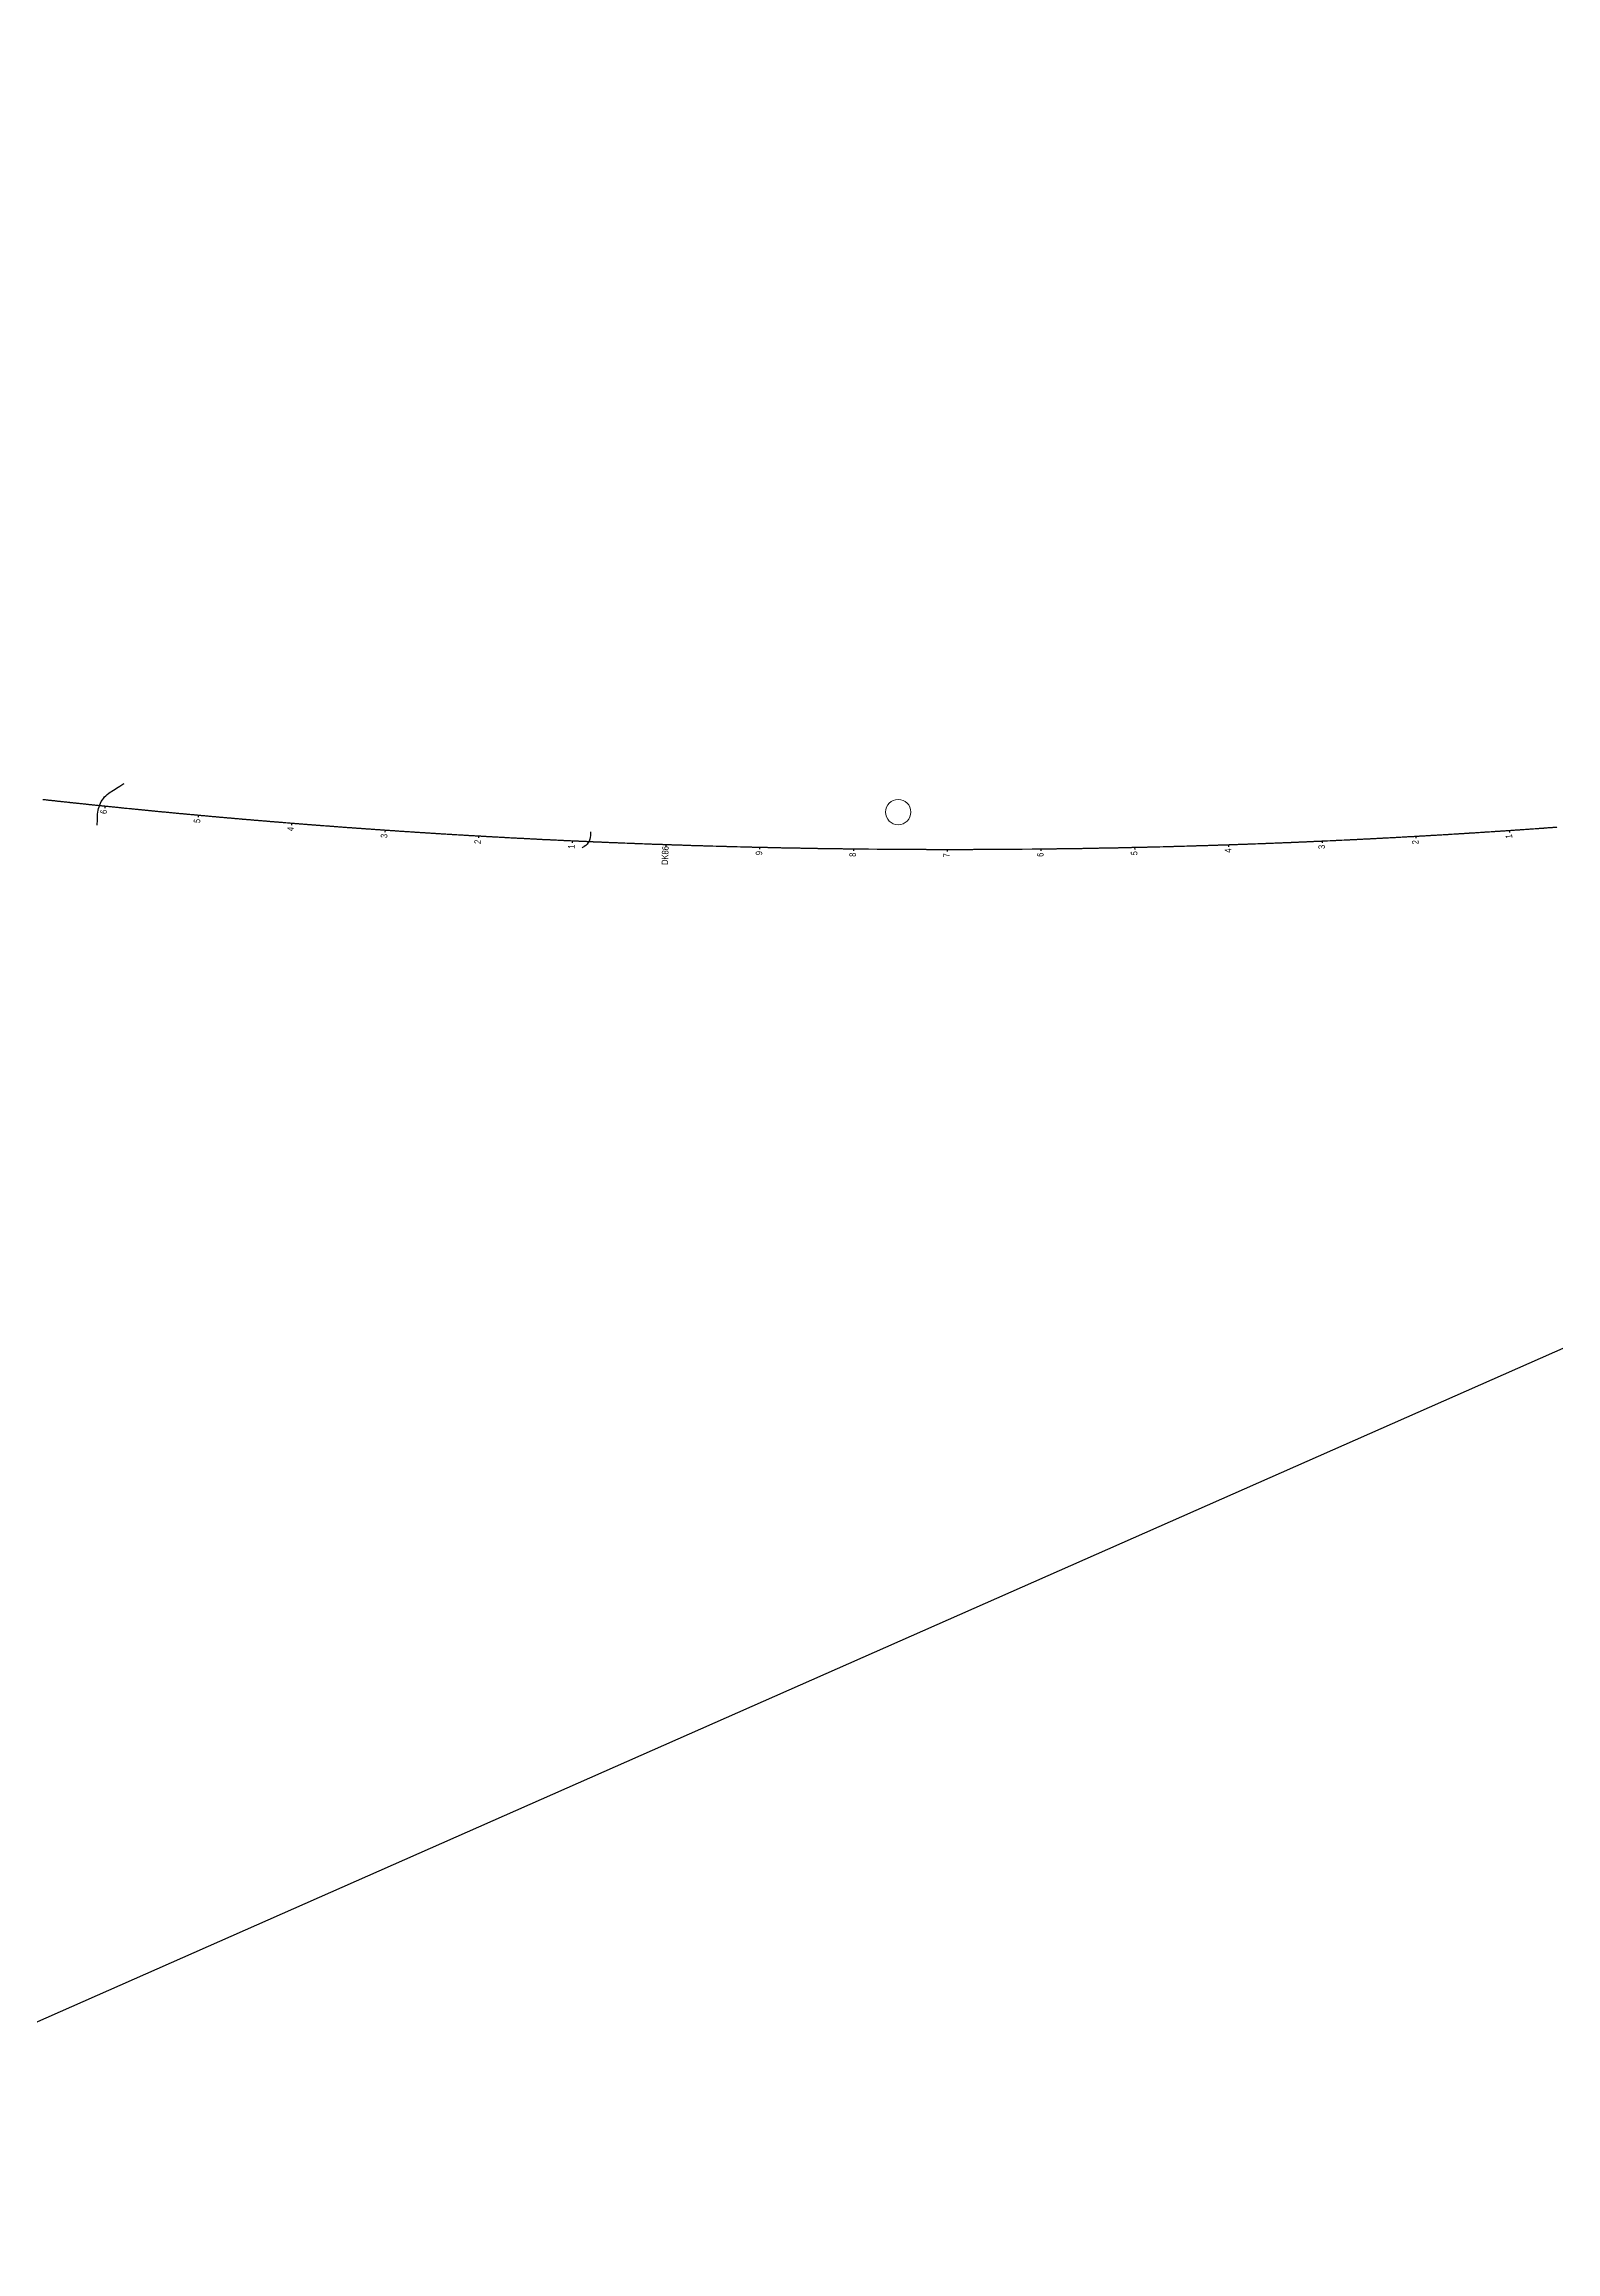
# Model space of a CAD drawing. Header units: millimetres. Extents: x 497834 to 621495, y 3353175 to 3430424.
# Drawn here: x 593929 to 595541, y 3391055 to 3393411 of the extents above; entities that cross this region are included whole.
import ezdxf

# ---------------------------------------------------------------- set-up
doc = ezdxf.new("R2010")
doc.units = ezdxf.units.MM
for name, color, linetype in [('DK改路中线', 7, 'Continuous'), ('dl2', 7, 'Continuous'), ('房屋圆', 7, 'Continuous'), ('沪乍杭打线-0.0-200.8段-施工系转设计系成果-2000坐标系-左线_中线_交点', 7, 'Continuous'), ('沪乍杭打线-0.0-200.8段-施工系转设计系成果-2000坐标系-左线_里程', 7, 'Continuous')]:
    doc.layers.add(name, color=color, linetype=linetype)
doc.styles.add('PM_LC', font='slromans.shx', dxfattribs={"width": 0.75, "bigfont": 'hztxt.shx'})

msp = doc.modelspace()

# ---------------------------------------------------------------- linework, layer by layer
at = {"layer": 'DK改路中线', "color": 3, "linetype": 'Continuous', "ltscale": 2, "flags": 128}
for points in [[(593985.6, 3392577.1), (593985.7, 3392579.1), (593985.8, 3392581.1), (593985.9, 3392583.1), (593985.9, 3392585.1), (593986, 3392587.1), (593986.1, 3392588.5, -0.248852), (593986.1, 3392589.1), (593986.3, 3392591.1), (593986.6, 3392593.1), (593987, 3392595), (593987.6, 3392596.9), (593988.3, 3392598.8), (593989.1, 3392600.6), (593990, 3392602.4), (593991.1, 3392604.1), (593992.3, 3392605.7), (593993.5, 3392607.3), (593994.9, 3392608.7), (593996.4, 3392610.1), (593997.9, 3392611.3), (593999.6, 3392612.5), (594000.1, 3392612.8), (594001.3, 3392613.6), (594002.9, 3392614.6), (594008, 3392617.8), (594009.7, 3392618.9), (594013.1, 3392621), (594014.3, 3392621.7)], [(594511.7, 3392570), (594511.9, 3392568.3, -0.283957), (594511.9, 3392568.1), (594511.9, 3392566.1), (594511.6, 3392564.1), (594511.1, 3392562.1), (594510.4, 3392560.3), (594509.3, 3392558.6), (594508.1, 3392557), (594506.7, 3392555.6), (594505.1, 3392554.4), (594504.8, 3392554.2), (594503.4, 3392553.4), (594502.9, 3392553.1)]]:
    msp.add_lwpolyline(points, format="xyb", dxfattribs=at)
at = {"layer": 'dl2', "color": 3, "linetype": 'Continuous', "ltscale": 2, "const_width": 1.4, "flags": 128}
msp.add_lwpolyline([(595542.9, 3392575.1), (595541.9, 3392575), (595540.9, 3392574.9), (595539.9, 3392574.9), (595538.9, 3392574.8), (595538.7, 3392574.8), (595537.9, 3392574.7), (595536.9, 3392574.6), (595535.9, 3392574.6), (595534.9, 3392574.5), (595533.9, 3392574.4), (595533.7, 3392574.4), (595532.9, 3392574.4), (595532, 3392574.3), (595531, 3392574.2), (595530, 3392574.1), (595529, 3392574.1), (595528.7, 3392574), (595528, 3392574), (595527, 3392573.9), (595526, 3392573.8), (595525, 3392573.8), (595524, 3392573.7), (595523.7, 3392573.7), (595523, 3392573.6), (595522, 3392573.6), (595521, 3392573.5), (595520, 3392573.4), (595519, 3392573.3), (595518.7, 3392573.3), (595518, 3392573.3), (595517, 3392573.2), (595516, 3392573.1), (595515, 3392573.1), (595514, 3392573), (595513.8, 3392573), (595513, 3392572.9), (595512, 3392572.9), (595511, 3392572.8), (595510, 3392572.7), (595509, 3392572.6), (595508.8, 3392572.6), (595508, 3392572.6), (595507, 3392572.5), (595506, 3392572.4), (595505, 3392572.4), (595504, 3392572.3), (595503.8, 3392572.3), (595503, 3392572.2), (595502, 3392572.2), (595501, 3392572.1), (595500, 3392572), (595499, 3392572), (595498.8, 3392571.9), (595498, 3392571.9), (595497, 3392571.8), (595496, 3392571.7), (595495, 3392571.7), (595494, 3392571.6), (595493.8, 3392571.6), (595493, 3392571.5), (595492, 3392571.5), (595491.1, 3392571.4), (595490.1, 3392571.3), (595489.1, 3392571.3), (595488.8, 3392571.3), (595488.1, 3392571.2), (595487.1, 3392571.1), (595486.1, 3392571.1), (595485.1, 3392571), (595484.1, 3392570.9), (595483.8, 3392570.9), (595483.1, 3392570.9), (595482.1, 3392570.8), (595481.1, 3392570.7), (595480.1, 3392570.7), (595479.1, 3392570.6), (595478.8, 3392570.6), (595478.1, 3392570.5), (595477.1, 3392570.5), (595476.1, 3392570.4), (595475.1, 3392570.3), (595474.1, 3392570.3), (595473.8, 3392570.3), (595473.1, 3392570.2), (595472.1, 3392570.1), (595471.1, 3392570.1), (595470.1, 3392570), (595469.1, 3392569.9), (595468.9, 3392569.9), (595468.1, 3392569.9), (595467.1, 3392569.8), (595466.1, 3392569.8), (595465.1, 3392569.7), (595464.1, 3392569.6), (595463.9, 3392569.6), (595463.1, 3392569.6), (595462.1, 3392569.5), (595461.1, 3392569.4), (595460.1, 3392569.4), (595459.1, 3392569.3), (595458.9, 3392569.3), (595458.1, 3392569.2), (595457.1, 3392569.2), (595456.1, 3392569.1), (595455.1, 3392569), (595454.1, 3392569), (595453.9, 3392569), (595453.1, 3392568.9), (595452.1, 3392568.9), (595451.1, 3392568.8), (595450.1, 3392568.7), (595449.1, 3392568.7), (595448.9, 3392568.6), (595448.1, 3392568.6), (595447.1, 3392568.5), (595446.1, 3392568.5), (595445.1, 3392568.4), (595444.2, 3392568.4), (595443.9, 3392568.3), (595443.2, 3392568.3), (595442.2, 3392568.2), (595441.2, 3392568.2), (595440.2, 3392568.1), (595439.2, 3392568), (595438.9, 3392568), (595438.2, 3392568), (595437.2, 3392567.9), (595436.2, 3392567.9), (595435.2, 3392567.8), (595434.2, 3392567.7), (595433.9, 3392567.7), (595433.2, 3392567.7), (595432.2, 3392567.6), (595431.2, 3392567.6), (595430.2, 3392567.5), (595429.2, 3392567.4), (595428.9, 3392567.4), (595428.2, 3392567.4), (595427.2, 3392567.3), (595426.2, 3392567.2), (595425.2, 3392567.2), (595424.2, 3392567.1), (595423.9, 3392567.1), (595423.2, 3392567.1), (595422.2, 3392567), (595421.2, 3392566.9), (595420.2, 3392566.9), (595419.2, 3392566.8), (595419, 3392566.8), (595418.2, 3392566.8), (595417.2, 3392566.7), (595416.2, 3392566.6), (595415.2, 3392566.6), (595414.2, 3392566.5), (595414, 3392566.5), (595413.2, 3392566.5), (595412.2, 3392566.4), (595411.2, 3392566.4), (595410.2, 3392566.3), (595409.2, 3392566.2), (595409, 3392566.2), (595408.2, 3392566.2), (595407.2, 3392566.1), (595406.2, 3392566.1), (595405.2, 3392566), (595404.2, 3392565.9), (595404, 3392565.9), (595403.2, 3392565.9), (595402.2, 3392565.8), (595401.2, 3392565.8), (595400.2, 3392565.7), (595399.2, 3392565.7), (595399, 3392565.6), (595398.2, 3392565.6), (595397.2, 3392565.5), (595396.2, 3392565.5), (595395.2, 3392565.4), (595394.2, 3392565.4), (595394, 3392565.4), (595393.2, 3392565.3), (595392.2, 3392565.3), (595391.2, 3392565.2), (595390.2, 3392565.1), (595389.2, 3392565.1), (595389, 3392565.1), (595388.2, 3392565), (595387.3, 3392565), (595386.3, 3392564.9), (595385.3, 3392564.9), (595384.3, 3392564.8), (595384, 3392564.8), (595383.3, 3392564.8), (595382.3, 3392564.7), (595381.3, 3392564.6), (595380.3, 3392564.6), (595379.3, 3392564.5), (595379, 3392564.5), (595378.3, 3392564.5), (595377.3, 3392564.4), (595376.3, 3392564.4), (595375.3, 3392564.3), (595374.3, 3392564.3), (595374, 3392564.2), (595373.3, 3392564.2), (595372.3, 3392564.2), (595371.3, 3392564.1), (595370.3, 3392564), (595369.3, 3392564), (595369, 3392564), (595368.3, 3392563.9), (595367.3, 3392563.9), (595366.3, 3392563.8), (595365.3, 3392563.8), (595364.3, 3392563.7), (595364, 3392563.7), (595363.3, 3392563.7), (595362.3, 3392563.6), (595361.3, 3392563.6), (595360.3, 3392563.5), (595359.3, 3392563.5), (595359, 3392563.4), (595358.3, 3392563.4), (595357.3, 3392563.4), (595356.3, 3392563.3), (595355.3, 3392563.2), (595354.3, 3392563.2), (595354.1, 3392563.2), (595353.3, 3392563.1), (595352.3, 3392563.1), (595351.3, 3392563), (595350.3, 3392563), (595349.3, 3392562.9), (595349.1, 3392562.9), (595348.3, 3392562.9), (595347.3, 3392562.8), (595346.3, 3392562.8), (595345.3, 3392562.7), (595344.3, 3392562.7), (595344.1, 3392562.7), (595343.3, 3392562.6), (595342.3, 3392562.6), (595341.3, 3392562.5), (595340.3, 3392562.5), (595339.3, 3392562.4), (595339.1, 3392562.4), (595338.3, 3392562.4), (595337.3, 3392562.3), (595336.3, 3392562.3), (595335.3, 3392562.2), (595334.3, 3392562.2), (595334.1, 3392562.2), (595333.3, 3392562.1), (595332.3, 3392562.1), (595331.3, 3392562), (595330.3, 3392562), (595329.3, 3392561.9), (595329.1, 3392561.9), (595328.3, 3392561.9), (595327.3, 3392561.8), (595326.3, 3392561.8), (595325.3, 3392561.7), (595324.3, 3392561.7), (595324.1, 3392561.7), (595323.3, 3392561.6), (595322.3, 3392561.6), (595321.3, 3392561.5), (595320.3, 3392561.5), (595319.3, 3392561.4), (595319.1, 3392561.4), (595318.3, 3392561.4), (595317.3, 3392561.3), (595316.3, 3392561.3), (595315.3, 3392561.2), (595314.3, 3392561.2), (595314.1, 3392561.2), (595313.4, 3392561.2), (595312.4, 3392561.1), (595311.4, 3392561.1), (595310.4, 3392561), (595309.4, 3392561), (595309.1, 3392561), (595308.4, 3392560.9), (595307.4, 3392560.9), (595306.4, 3392560.8), (595305.4, 3392560.8), (595304.4, 3392560.7), (595304.1, 3392560.7), (595303.4, 3392560.7), (595302.4, 3392560.6), (595301.4, 3392560.6), (595300.4, 3392560.5), (595299.4, 3392560.5), (595299.1, 3392560.5), (595298.4, 3392560.5), (595297.4, 3392560.4), (595296.4, 3392560.4), (595295.4, 3392560.3), (595294.4, 3392560.3), (595294.1, 3392560.3), (595293.4, 3392560.2), (595292.4, 3392560.2), (595291.4, 3392560.1), (595290.4, 3392560.1), (595289.4, 3392560), (595289.1, 3392560), (595288.4, 3392560), (595287.4, 3392560), (595286.4, 3392559.9), (595285.4, 3392559.9), (595284.4, 3392559.8), (595284.1, 3392559.8), (595283.4, 3392559.8), (595282.4, 3392559.7), (595281.4, 3392559.7), (595280.4, 3392559.6), (595279.4, 3392559.6), (595279.1, 3392559.6), (595278.4, 3392559.6), (595277.4, 3392559.5), (595276.4, 3392559.5), (595275.4, 3392559.4), (595274.4, 3392559.4), (595274.1, 3392559.4), (595273.4, 3392559.3), (595272.4, 3392559.3), (595271.4, 3392559.3), (595270.4, 3392559.2), (595269.4, 3392559.2), (595269.2, 3392559.2), (595268.4, 3392559.1), (595267.4, 3392559.1), (595266.4, 3392559), (595265.4, 3392559), (595264.4, 3392559), (595264.2, 3392559), (595263.4, 3392558.9), (595262.4, 3392558.9), (595261.4, 3392558.8), (595260.4, 3392558.8), (595259.4, 3392558.8), (595259.2, 3392558.7), (595258.4, 3392558.7), (595257.4, 3392558.7), (595256.4, 3392558.6), (595255.4, 3392558.6), (595254.4, 3392558.5), (595254.2, 3392558.5), (595253.4, 3392558.5), (595252.4, 3392558.5), (595251.4, 3392558.4), (595250.4, 3392558.4), (595249.4, 3392558.3), (595249.2, 3392558.3), (595248.4, 3392558.3), (595247.4, 3392558.3), (595246.4, 3392558.2), (595245.4, 3392558.2), (595244.4, 3392558.1), (595244.2, 3392558.1), (595243.4, 3392558.1), (595242.4, 3392558.1), (595241.4, 3392558), (595240.4, 3392558), (595239.4, 3392557.9), (595239.2, 3392557.9), (595238.4, 3392557.9), (595237.4, 3392557.9), (595236.4, 3392557.8), (595235.4, 3392557.8), (595234.4, 3392557.8), (595234.2, 3392557.7), (595233.4, 3392557.7), (595232.4, 3392557.7), (595231.4, 3392557.6), (595230.4, 3392557.6), (595229.4, 3392557.6), (595229.2, 3392557.6), (595228.4, 3392557.5), (595227.4, 3392557.5), (595226.4, 3392557.4), (595225.4, 3392557.4), (595224.4, 3392557.4), (595224.2, 3392557.4), (595223.4, 3392557.3), (595222.4, 3392557.3), (595221.4, 3392557.3), (595220.4, 3392557.2), (595219.4, 3392557.2), (595219.2, 3392557.2), (595218.4, 3392557.2), (595217.4, 3392557.1), (595216.4, 3392557.1), (595215.4, 3392557), (595214.4, 3392557), (595214.2, 3392557), (595213.4, 3392557), (595212.4, 3392556.9), (595211.4, 3392556.9), (595210.4, 3392556.9), (595209.4, 3392556.8), (595209.2, 3392556.8), (595208.4, 3392556.8), (595207.4, 3392556.8), (595206.4, 3392556.7), (595205.4, 3392556.7), (595204.4, 3392556.6), (595204.2, 3392556.6), (595203.4, 3392556.6), (595202.4, 3392556.6), (595201.4, 3392556.5), (595200.4, 3392556.5), (595199.4, 3392556.5), (595199.2, 3392556.5), (595198.4, 3392556.4), (595197.4, 3392556.4), (595196.4, 3392556.4), (595195.4, 3392556.3), (595194.5, 3392556.3), (595194.2, 3392556.3), (595193.5, 3392556.3), (595192.5, 3392556.2), (595191.5, 3392556.2), (595190.5, 3392556.2), (595189.5, 3392556.1), (595189.2, 3392556.1), (595188.5, 3392556.1), (595187.5, 3392556.1), (595186.5, 3392556), (595185.5, 3392556), (595184.5, 3392556), (595184.2, 3392556), (595183.5, 3392555.9), (595182.5, 3392555.9), (595181.5, 3392555.9), (595180.5, 3392555.8), (595179.5, 3392555.8), (595179.2, 3392555.8), (595178.5, 3392555.8), (595177.5, 3392555.7), (595176.5, 3392555.7), (595175.5, 3392555.7), (595174.5, 3392555.6), (595174.2, 3392555.6), (595173.5, 3392555.6), (595172.5, 3392555.6), (595171.5, 3392555.6), (595170.5, 3392555.5), (595169.5, 3392555.5), (595169.2, 3392555.5), (595168.5, 3392555.5), (595167.5, 3392555.4), (595166.5, 3392555.4), (595165.5, 3392555.4), (595164.5, 3392555.3), (595164.2, 3392555.3), (595163.5, 3392555.3), (595162.5, 3392555.3), (595161.5, 3392555.2), (595160.5, 3392555.2), (595159.5, 3392555.2), (595159.2, 3392555.2), (595158.5, 3392555.2), (595157.5, 3392555.1), (595156.5, 3392555.1), (595155.5, 3392555.1), (595154.5, 3392555), (595154.2, 3392555), (595153.5, 3392555), (595152.5, 3392555), (595151.5, 3392554.9), (595150.5, 3392554.9), (595149.5, 3392554.9), (595149.2, 3392554.9), (595148.5, 3392554.9), (595147.5, 3392554.8), (595146.5, 3392554.8), (595145.5, 3392554.8), (595144.5, 3392554.7), (595144.2, 3392554.7), (595143.5, 3392554.7), (595142.5, 3392554.7), (595141.5, 3392554.7), (595140.5, 3392554.6), (595139.5, 3392554.6), (595139.2, 3392554.6), (595138.5, 3392554.6), (595137.5, 3392554.5), (595136.5, 3392554.5), (595135.5, 3392554.5), (595134.5, 3392554.5), (595134.2, 3392554.5), (595133.5, 3392554.4), (595132.5, 3392554.4), (595131.5, 3392554.4), (595130.5, 3392554.4), (595129.5, 3392554.3), (595129.2, 3392554.3), (595128.5, 3392554.3), (595127.5, 3392554.3), (595126.5, 3392554.3), (595125.5, 3392554.2), (595124.5, 3392554.2), (595124.2, 3392554.2), (595123.5, 3392554.2), (595122.5, 3392554.1), (595121.5, 3392554.1), (595120.5, 3392554.1), (595119.5, 3392554.1), (595119.2, 3392554.1), (595118.5, 3392554), (595117.5, 3392554), (595116.5, 3392554), (595115.5, 3392554), (595114.5, 3392553.9), (595114.2, 3392553.9), (595113.5, 3392553.9), (595112.5, 3392553.9), (595111.5, 3392553.9), (595110.5, 3392553.8), (595109.5, 3392553.8), (595109.2, 3392553.8), (595108.5, 3392553.8), (595107.5, 3392553.8), (595106.5, 3392553.8), (595105.5, 3392553.7), (595104.5, 3392553.7), (595104.2, 3392553.7), (595103.5, 3392553.7), (595102.5, 3392553.7), (595101.5, 3392553.6), (595100.5, 3392553.6), (595099.5, 3392553.6), (595099.2, 3392553.6), (595098.5, 3392553.6), (595097.5, 3392553.5), (595096.5, 3392553.5), (595095.5, 3392553.5), (595094.5, 3392553.5), (595094.2, 3392553.5), (595093.5, 3392553.4), (595092.5, 3392553.4), (595091.5, 3392553.4), (595090.5, 3392553.4), (595089.5, 3392553.4), (595089.2, 3392553.4), (595088.5, 3392553.3), (595087.5, 3392553.3), (595086.5, 3392553.3), (595085.5, 3392553.3), (595084.5, 3392553.2), (595084.2, 3392553.2), (595083.5, 3392553.2), (595082.5, 3392553.2), (595081.5, 3392553.2), (595080.5, 3392553.2), (595079.5, 3392553.1), (595079.3, 3392553.1), (595078.5, 3392553.1), (595077.5, 3392553.1), (595076.5, 3392553.1), (595075.5, 3392553.1), (595074.5, 3392553), (595074.3, 3392553), (595073.5, 3392553), (595072.5, 3392553), (595071.5, 3392553), (595070.5, 3392553), (595069.5, 3392552.9), (595069.3, 3392552.9), (595068.5, 3392552.9), (595067.5, 3392552.9), (595066.5, 3392552.9), (595065.5, 3392552.9), (595064.5, 3392552.8), (595064.3, 3392552.8), (595063.5, 3392552.8), (595062.5, 3392552.8), (595061.5, 3392552.8), (595060.5, 3392552.8), (595059.5, 3392552.7), (595059.3, 3392552.7), (595058.5, 3392552.7), (595057.5, 3392552.7), (595056.5, 3392552.7), (595055.5, 3392552.7), (595054.5, 3392552.7), (595054.3, 3392552.7), (595053.5, 3392552.6), (595052.5, 3392552.6), (595051.5, 3392552.6), (595050.5, 3392552.6), (595049.5, 3392552.6), (595049.3, 3392552.6), (595048.5, 3392552.5), (595047.5, 3392552.5), (595046.5, 3392552.5), (595045.5, 3392552.5), (595044.5, 3392552.5), (595044.3, 3392552.5), (595043.5, 3392552.5), (595042.5, 3392552.4), (595041.5, 3392552.4), (595040.5, 3392552.4), (595039.5, 3392552.4), (595039.3, 3392552.4), (595038.5, 3392552.4), (595037.5, 3392552.4), (595036.5, 3392552.3), (595035.5, 3392552.3), (595034.5, 3392552.3), (595034.3, 3392552.3), (595033.5, 3392552.3), (595032.5, 3392552.3), (595031.5, 3392552.3), (595030.5, 3392552.3), (595029.5, 3392552.2), (595029.3, 3392552.2), (595028.5, 3392552.2), (595027.5, 3392552.2), (595026.5, 3392552.2), (595025.5, 3392552.2), (595024.5, 3392552.2), (595024.3, 3392552.2), (595023.5, 3392552.1), (595022.5, 3392552.1), (595021.5, 3392552.1), (595020.5, 3392552.1), (595019.5, 3392552.1), (595019.3, 3392552.1), (595018.5, 3392552.1), (595017.5, 3392552.1), (595016.5, 3392552.1), (595015.5, 3392552), (595014.5, 3392552), (595014.3, 3392552), (595013.5, 3392552), (595012.5, 3392552), (595011.5, 3392552), (595010.5, 3392552), (595009.5, 3392552), (595009.3, 3392552), (595008.5, 3392551.9), (595007.5, 3392551.9), (595006.5, 3392551.9), (595005.5, 3392551.9), (595004.5, 3392551.9), (595004.3, 3392551.9), (595003.5, 3392551.9), (595002.5, 3392551.9), (595001.5, 3392551.9), (595000.5, 3392551.8), (594999.5, 3392551.8), (594999.3, 3392551.8), (594998.5, 3392551.8), (594997.5, 3392551.8), (594996.5, 3392551.8), (594995.5, 3392551.8), (594994.5, 3392551.8), (594994.3, 3392551.8), (594993.5, 3392551.8), (594992.5, 3392551.8), (594991.5, 3392551.7), (594990.5, 3392551.7), (594989.5, 3392551.7), (594989.3, 3392551.7), (594988.5, 3392551.7), (594987.5, 3392551.7), (594986.5, 3392551.7), (594985.5, 3392551.7), (594984.5, 3392551.7), (594984.3, 3392551.7), (594983.5, 3392551.7), (594982.5, 3392551.6), (594981.5, 3392551.6), (594980.5, 3392551.6), (594979.5, 3392551.6), (594979.3, 3392551.6), (594978.5, 3392551.6), (594977.5, 3392551.6), (594976.5, 3392551.6), (594975.5, 3392551.6), (594974.5, 3392551.6), (594974.3, 3392551.6), (594973.5, 3392551.6), (594972.5, 3392551.6), (594971.5, 3392551.5), (594970.5, 3392551.5), (594969.5, 3392551.5), (594969.3, 3392551.5), (594968.5, 3392551.5), (594967.5, 3392551.5), (594966.5, 3392551.5), (594965.5, 3392551.5), (594964.5, 3392551.5), (594964.3, 3392551.5), (594963.5, 3392551.5), (594962.5, 3392551.5), (594961.5, 3392551.5), (594960.5, 3392551.5), (594959.5, 3392551.4), (594959.3, 3392551.4), (594958.5, 3392551.4), (594957.5, 3392551.4), (594956.5, 3392551.4), (594955.5, 3392551.4), (594954.5, 3392551.4), (594954.3, 3392551.4), (594953.5, 3392551.4), (594952.5, 3392551.4), (594951.5, 3392551.4), (594950.5, 3392551.4), (594949.5, 3392551.4), (594949.3, 3392551.4), (594948.5, 3392551.4), (594947.5, 3392551.4), (594946.5, 3392551.4), (594945.5, 3392551.4), (594944.5, 3392551.4), (594944.3, 3392551.4), (594943.5, 3392551.3), (594942.5, 3392551.3), (594941.5, 3392551.3), (594940.5, 3392551.3), (594939.5, 3392551.3), (594939.3, 3392551.3), (594938.5, 3392551.3), (594937.5, 3392551.3), (594936.5, 3392551.3), (594935.5, 3392551.3), (594934.5, 3392551.3), (594934.3, 3392551.3), (594933.5, 3392551.3), (594932.5, 3392551.3), (594931.5, 3392551.3), (594930.5, 3392551.3), (594929.5, 3392551.3), (594929.3, 3392551.3), (594928.5, 3392551.3), (594927.5, 3392551.3), (594926.5, 3392551.3), (594925.5, 3392551.3), (594924.5, 3392551.3), (594924.3, 3392551.3), (594923.5, 3392551.3), (594922.5, 3392551.3), (594921.5, 3392551.3), (594920.5, 3392551.3), (594919.5, 3392551.2), (594919.3, 3392551.2), (594918.5, 3392551.2), (594917.5, 3392551.2), (594916.5, 3392551.2), (594915.5, 3392551.2), (594914.5, 3392551.2), (594914.3, 3392551.2), (594913.5, 3392551.2), (594912.5, 3392551.2), (594911.5, 3392551.2), (594910.5, 3392551.2), (594909.5, 3392551.2), (594909.3, 3392551.2), (594908.5, 3392551.2), (594907.5, 3392551.2), (594906.5, 3392551.2), (594905.5, 3392551.2), (594904.5, 3392551.2), (594904.3, 3392551.2), (594903.5, 3392551.2), (594902.5, 3392551.2), (594901.5, 3392551.2), (594900.5, 3392551.2), (594899.5, 3392551.2), (594899.3, 3392551.2), (594898.5, 3392551.2), (594897.5, 3392551.2), (594896.5, 3392551.2), (594895.5, 3392551.2), (594894.5, 3392551.2), (594894.3, 3392551.2), (594893.5, 3392551.2), (594892.5, 3392551.2), (594891.5, 3392551.2), (594890.5, 3392551.2), (594889.5, 3392551.2), (594889.3, 3392551.2), (594888.5, 3392551.2), (594887.5, 3392551.2), (594886.5, 3392551.2), (594885.5, 3392551.2), (594884.5, 3392551.2), (594884.3, 3392551.2), (594883.5, 3392551.2), (594882.5, 3392551.2), (594881.5, 3392551.2), (594880.5, 3392551.2), (594879.5, 3392551.2), (594879.3, 3392551.2), (594878.5, 3392551.2), (594877.5, 3392551.2), (594876.5, 3392551.2), (594875.5, 3392551.2), (594874.5, 3392551.2), (594874.3, 3392551.2), (594873.5, 3392551.2), (594872.5, 3392551.2), (594871.5, 3392551.2), (594870.5, 3392551.2), (594869.5, 3392551.3), (594869.3, 3392551.3), (594868.5, 3392551.3), (594867.5, 3392551.3), (594866.5, 3392551.3), (594865.5, 3392551.3), (594864.5, 3392551.3), (594864.3, 3392551.3), (594863.5, 3392551.3), (594862.5, 3392551.3), (594861.5, 3392551.3), (594860.5, 3392551.3), (594859.5, 3392551.3), (594859.3, 3392551.3), (594858.5, 3392551.3), (594857.5, 3392551.3), (594856.5, 3392551.3), (594855.5, 3392551.3), (594854.5, 3392551.3), (594854.3, 3392551.3), (594853.5, 3392551.3), (594852.5, 3392551.3), (594851.5, 3392551.3), (594850.5, 3392551.3), (594849.5, 3392551.3), (594849.3, 3392551.3), (594848.5, 3392551.3), (594847.5, 3392551.3), (594846.5, 3392551.3), (594845.5, 3392551.4), (594844.5, 3392551.4), (594844.3, 3392551.4), (594843.5, 3392551.4), (594842.5, 3392551.4), (594841.5, 3392551.4), (594840.5, 3392551.4), (594839.5, 3392551.4), (594839.3, 3392551.4), (594838.5, 3392551.4), (594837.5, 3392551.4), (594836.5, 3392551.4), (594835.5, 3392551.4), (594834.5, 3392551.4), (594834.3, 3392551.4), (594833.5, 3392551.4), (594832.5, 3392551.4), (594831.5, 3392551.4), (594830.5, 3392551.5), (594829.5, 3392551.5), (594829.3, 3392551.5), (594828.5, 3392551.5), (594827.5, 3392551.5), (594826.5, 3392551.5), (594825.5, 3392551.5), (594824.5, 3392551.5), (594824.3, 3392551.5), (594823.5, 3392551.5), (594822.5, 3392551.5), (594821.5, 3392551.5), (594820.5, 3392551.5), (594819.5, 3392551.5), (594819.3, 3392551.5), (594818.5, 3392551.5), (594817.5, 3392551.6), (594816.5, 3392551.6), (594815.5, 3392551.6), (594814.5, 3392551.6), (594814.3, 3392551.6), (594813.5, 3392551.6), (594812.5, 3392551.6), (594811.5, 3392551.6), (594810.5, 3392551.6), (594809.5, 3392551.6), (594809.3, 3392551.6), (594808.5, 3392551.6), (594807.5, 3392551.7), (594806.5, 3392551.7), (594805.5, 3392551.7), (594804.5, 3392551.7), (594804.3, 3392551.7), (594803.5, 3392551.7), (594802.5, 3392551.7), (594801.5, 3392551.7), (594800.5, 3392551.7), (594799.5, 3392551.7), (594799.3, 3392551.7), (594798.5, 3392551.7), (594797.5, 3392551.8), (594796.5, 3392551.8), (594795.5, 3392551.8), (594794.5, 3392551.8), (594794.3, 3392551.8), (594793.5, 3392551.8), (594792.5, 3392551.8), (594791.5, 3392551.8), (594790.5, 3392551.8), (594789.5, 3392551.8), (594789.3, 3392551.9), (594788.5, 3392551.9), (594787.5, 3392551.9), (594786.5, 3392551.9), (594785.5, 3392551.9), (594784.5, 3392551.9), (594784.3, 3392551.9), (594783.5, 3392551.9), (594782.5, 3392551.9), (594781.5, 3392551.9), (594780.5, 3392552), (594779.5, 3392552), (594779.3, 3392552), (594778.5, 3392552), (594777.5, 3392552), (594776.5, 3392552), (594775.5, 3392552), (594774.5, 3392552), (594774.3, 3392552), (594773.5, 3392552.1), (594772.5, 3392552.1), (594771.5, 3392552.1), (594770.5, 3392552.1), (594769.5, 3392552.1), (594769.3, 3392552.1), (594768.5, 3392552.1), (594767.5, 3392552.1), (594766.5, 3392552.2), (594765.5, 3392552.2), (594764.5, 3392552.2), (594764.3, 3392552.2), (594763.5, 3392552.2), (594762.5, 3392552.2), (594761.5, 3392552.2), (594760.5, 3392552.2), (594759.5, 3392552.3), (594759.3, 3392552.3), (594758.5, 3392552.3), (594757.5, 3392552.3), (594756.5, 3392552.3), (594755.5, 3392552.3), (594754.5, 3392552.3), (594754.3, 3392552.3), (594753.5, 3392552.4), (594752.5, 3392552.4), (594751.5, 3392552.4), (594750.5, 3392552.4), (594749.5, 3392552.4), (594749.3, 3392552.4), (594748.5, 3392552.4), (594747.5, 3392552.5), (594746.5, 3392552.5), (594745.5, 3392552.5), (594744.5, 3392552.5), (594744.3, 3392552.5), (594743.5, 3392552.5), (594742.5, 3392552.5), (594741.5, 3392552.6), (594740.5, 3392552.6), (594739.5, 3392552.6), (594739.3, 3392552.6), (594738.5, 3392552.6), (594737.5, 3392552.6), (594736.5, 3392552.6), (594735.5, 3392552.7), (594734.5, 3392552.7), (594734.3, 3392552.7), (594733.5, 3392552.7), (594732.5, 3392552.7), (594731.5, 3392552.7), (594730.5, 3392552.8), (594729.5, 3392552.8), (594729.3, 3392552.8), (594728.5, 3392552.8), (594727.5, 3392552.8), (594726.5, 3392552.8), (594725.5, 3392552.9), (594724.5, 3392552.9), (594724.3, 3392552.9), (594723.5, 3392552.9), (594722.5, 3392552.9), (594721.5, 3392552.9), (594720.5, 3392552.9), (594719.5, 3392553), (594719.3, 3392553), (594718.5, 3392553), (594717.5, 3392553), (594716.5, 3392553), (594715.5, 3392553), (594714.5, 3392553.1), (594714.3, 3392553.1), (594713.5, 3392553.1), (594712.5, 3392553.1), (594711.5, 3392553.1), (594710.5, 3392553.2), (594709.5, 3392553.2), (594709.3, 3392553.2), (594708.5, 3392553.2), (594707.5, 3392553.2), (594706.5, 3392553.2), (594705.5, 3392553.3), (594704.5, 3392553.3), (594704.3, 3392553.3), (594703.5, 3392553.3), (594702.5, 3392553.3), (594701.5, 3392553.3), (594700.5, 3392553.4), (594699.5, 3392553.4), (594699.3, 3392553.4), (594698.5, 3392553.4), (594697.5, 3392553.4), (594696.5, 3392553.5), (594695.5, 3392553.5), (594694.5, 3392553.5), (594694.3, 3392553.5), (594693.5, 3392553.5), (594692.5, 3392553.5), (594691.5, 3392553.6), (594690.5, 3392553.6), (594689.5, 3392553.6), (594689.3, 3392553.6), (594688.5, 3392553.6), (594687.5, 3392553.7), (594686.5, 3392553.7), (594685.5, 3392553.7), (594684.5, 3392553.7), (594684.3, 3392553.7), (594683.5, 3392553.8), (594682.5, 3392553.8), (594681.5, 3392553.8), (594680.5, 3392553.8), (594679.5, 3392553.9), (594679.3, 3392553.9), (594678.5, 3392553.9), (594677.5, 3392553.9), (594676.5, 3392553.9), (594675.5, 3392554), (594674.5, 3392554), (594674.3, 3392554), (594673.5, 3392554), (594672.5, 3392554), (594671.5, 3392554.1), (594670.5, 3392554.1), (594669.5, 3392554.1), (594669.3, 3392554.1), (594668.5, 3392554.1), (594667.5, 3392554.2), (594666.5, 3392554.2), (594665.5, 3392554.2), (594664.5, 3392554.2), (594664.3, 3392554.2), (594663.5, 3392554.3), (594662.5, 3392554.3), (594661.5, 3392554.3), (594660.5, 3392554.3), (594659.5, 3392554.4), (594659.3, 3392554.4), (594658.5, 3392554.4), (594657.5, 3392554.4), (594656.5, 3392554.5), (594655.5, 3392554.5), (594654.5, 3392554.5), (594654.3, 3392554.5), (594653.5, 3392554.5), (594652.5, 3392554.6), (594651.5, 3392554.6), (594650.5, 3392554.6), (594649.5, 3392554.6), (594649.3, 3392554.7), (594648.5, 3392554.7), (594647.5, 3392554.7), (594646.5, 3392554.7), (594645.5, 3392554.8), (594644.5, 3392554.8), (594644.3, 3392554.8), (594643.5, 3392554.8), (594642.5, 3392554.8), (594641.5, 3392554.9), (594640.5, 3392554.9), (594639.5, 3392554.9), (594639.3, 3392554.9), (594638.5, 3392555), (594637.5, 3392555), (594636.5, 3392555), (594635.5, 3392555), (594634.5, 3392555.1), (594634.3, 3392555.1), (594633.5, 3392555.1), (594632.5, 3392555.1), (594631.5, 3392555.2), (594630.5, 3392555.2), (594629.5, 3392555.2), (594629.3, 3392555.2), (594628.5, 3392555.3), (594627.5, 3392555.3), (594626.5, 3392555.3), (594625.6, 3392555.3), (594624.6, 3392555.4), (594624.3, 3392555.4), (594623.6, 3392555.4), (594622.6, 3392555.4), (594621.6, 3392555.5), (594620.6, 3392555.5), (594619.6, 3392555.5), (594619.3, 3392555.5), (594618.6, 3392555.6), (594617.6, 3392555.6), (594616.6, 3392555.6), (594615.6, 3392555.7), (594614.6, 3392555.7), (594614.3, 3392555.7), (594613.6, 3392555.7), (594612.6, 3392555.8), (594611.6, 3392555.8), (594610.6, 3392555.8), (594609.6, 3392555.9), (594609.3, 3392555.9), (594608.6, 3392555.9), (594607.6, 3392555.9), (594606.6, 3392556), (594605.6, 3392556), (594604.6, 3392556), (594604.3, 3392556), (594603.6, 3392556), (594602.6, 3392556.1), (594601.6, 3392556.1), (594600.6, 3392556.1), (594599.6, 3392556.2), (594599.3, 3392556.2), (594598.6, 3392556.2), (594597.6, 3392556.3), (594596.6, 3392556.3), (594595.6, 3392556.3), (594594.6, 3392556.4), (594594.3, 3392556.4), (594593.6, 3392556.4), (594592.6, 3392556.4), (594591.6, 3392556.5), (594590.6, 3392556.5), (594589.6, 3392556.5), (594589.3, 3392556.5), (594588.6, 3392556.6), (594587.6, 3392556.6), (594586.6, 3392556.6), (594585.6, 3392556.7), (594584.6, 3392556.7), (594584.3, 3392556.7), (594583.6, 3392556.7), (594582.6, 3392556.8), (594581.6, 3392556.8), (594580.6, 3392556.8), (594579.6, 3392556.9), (594579.3, 3392556.9), (594578.6, 3392556.9), (594577.6, 3392556.9), (594576.6, 3392557), (594575.6, 3392557), (594574.6, 3392557.1), (594574.3, 3392557.1), (594573.6, 3392557.1), (594572.6, 3392557.1), (594571.6, 3392557.2), (594570.6, 3392557.2), (594569.6, 3392557.2), (594569.3, 3392557.3), (594568.6, 3392557.3), (594567.6, 3392557.3), (594566.6, 3392557.4), (594565.6, 3392557.4), (594564.6, 3392557.4), (594564.3, 3392557.4), (594563.6, 3392557.5), (594562.6, 3392557.5), (594561.6, 3392557.5), (594560.6, 3392557.6), (594559.6, 3392557.6), (594559.3, 3392557.6), (594558.6, 3392557.7), (594557.6, 3392557.7), (594556.6, 3392557.7), (594555.6, 3392557.8), (594554.6, 3392557.8), (594554.3, 3392557.8), (594553.6, 3392557.8), (594552.6, 3392557.9), (594551.6, 3392557.9), (594550.6, 3392558), (594549.6, 3392558), (594549.4, 3392558), (594548.6, 3392558), (594547.6, 3392558.1), (594546.6, 3392558.1), (594545.6, 3392558.2), (594544.6, 3392558.2), (594544.4, 3392558.2), (594543.6, 3392558.2), (594542.6, 3392558.3), (594541.6, 3392558.3), (594540.6, 3392558.4), (594539.6, 3392558.4), (594539.4, 3392558.4), (594538.6, 3392558.4), (594537.6, 3392558.5), (594536.6, 3392558.5), (594535.6, 3392558.6), (594534.6, 3392558.6), (594534.4, 3392558.6), (594533.6, 3392558.6), (594532.6, 3392558.7), (594531.6, 3392558.7), (594530.6, 3392558.8), (594529.6, 3392558.8), (594529.4, 3392558.8), (594528.6, 3392558.9), (594527.6, 3392558.9), (594526.6, 3392558.9), (594525.6, 3392559), (594524.6, 3392559), (594524.4, 3392559), (594523.6, 3392559.1), (594522.6, 3392559.1), (594521.6, 3392559.1), (594520.6, 3392559.2), (594519.6, 3392559.2), (594519.4, 3392559.2), (594518.6, 3392559.3), (594517.6, 3392559.3), (594516.6, 3392559.4), (594515.6, 3392559.4), (594514.6, 3392559.4), (594514.4, 3392559.5), (594513.6, 3392559.5), (594512.6, 3392559.5), (594511.6, 3392559.6), (594510.6, 3392559.6), (594509.6, 3392559.7), (594509.4, 3392559.7), (594508.6, 3392559.7), (594507.6, 3392559.8), (594506.6, 3392559.8), (594505.6, 3392559.8), (594504.6, 3392559.9), (594504.4, 3392559.9), (594503.6, 3392559.9), (594502.6, 3392560), (594501.6, 3392560), (594500.6, 3392560.1), (594499.6, 3392560.1), (594499.4, 3392560.1), (594498.6, 3392560.2), (594497.6, 3392560.2), (594496.6, 3392560.2), (594495.6, 3392560.3), (594494.6, 3392560.3), (594494.4, 3392560.3), (594493.6, 3392560.4), (594492.6, 3392560.4), (594491.6, 3392560.5), (594490.7, 3392560.5), (594489.7, 3392560.6), (594489.4, 3392560.6), (594488.7, 3392560.6), (594487.7, 3392560.7), (594486.7, 3392560.7), (594485.7, 3392560.8), (594484.7, 3392560.8), (594484.4, 3392560.8), (594483.7, 3392560.8), (594482.7, 3392560.9), (594481.7, 3392560.9), (594480.7, 3392561), (594479.7, 3392561), (594479.4, 3392561), (594478.7, 3392561.1), (594477.7, 3392561.1), (594476.7, 3392561.2), (594475.7, 3392561.2), (594474.7, 3392561.3), (594474.4, 3392561.3), (594473.7, 3392561.3), (594472.7, 3392561.4), (594471.7, 3392561.4), (594470.7, 3392561.5), (594469.7, 3392561.5), (594469.4, 3392561.5), (594468.7, 3392561.6), (594467.7, 3392561.6), (594466.7, 3392561.7), (594465.7, 3392561.7), (594464.7, 3392561.8), (594464.4, 3392561.8), (594463.7, 3392561.8), (594462.7, 3392561.9), (594461.7, 3392561.9), (594460.7, 3392561.9), (594459.7, 3392562), (594459.4, 3392562), (594458.7, 3392562), (594457.7, 3392562.1), (594456.7, 3392562.1), (594455.7, 3392562.2), (594454.7, 3392562.2), (594454.4, 3392562.3), (594453.7, 3392562.3), (594452.7, 3392562.3), (594451.7, 3392562.4), (594450.7, 3392562.4), (594449.7, 3392562.5), (594449.5, 3392562.5), (594448.7, 3392562.6), (594447.7, 3392562.6), (594446.7, 3392562.7), (594445.7, 3392562.7), (594444.7, 3392562.8), (594444.5, 3392562.8), (594443.7, 3392562.8), (594442.7, 3392562.9), (594441.7, 3392562.9), (594440.7, 3392563), (594439.7, 3392563), (594439.5, 3392563), (594438.7, 3392563.1), (594437.7, 3392563.1), (594436.7, 3392563.2), (594435.7, 3392563.2), (594434.7, 3392563.3), (594434.5, 3392563.3), (594433.7, 3392563.3), (594432.7, 3392563.4), (594431.7, 3392563.4), (594430.7, 3392563.5), (594429.7, 3392563.5), (594429.5, 3392563.5), (594428.7, 3392563.6), (594427.7, 3392563.6), (594426.7, 3392563.7), (594425.7, 3392563.7), (594424.7, 3392563.8), (594424.5, 3392563.8), (594423.7, 3392563.9), (594422.7, 3392563.9), (594421.7, 3392564), (594420.7, 3392564), (594419.7, 3392564.1), (594419.5, 3392564.1), (594418.7, 3392564.1), (594417.7, 3392564.2), (594416.7, 3392564.2), (594415.7, 3392564.3), (594414.7, 3392564.3), (594414.5, 3392564.4), (594413.7, 3392564.4), (594412.8, 3392564.5), (594411.8, 3392564.5), (594410.8, 3392564.6), (594409.8, 3392564.6), (594409.5, 3392564.6), (594408.8, 3392564.7), (594407.8, 3392564.7), (594406.8, 3392564.8), (594405.8, 3392564.8), (594404.8, 3392564.9), (594404.5, 3392564.9), (594403.8, 3392564.9), (594402.8, 3392565), (594401.8, 3392565.1), (594400.8, 3392565.1), (594399.8, 3392565.2), (594399.5, 3392565.2), (594398.8, 3392565.2), (594397.8, 3392565.3), (594396.8, 3392565.3), (594395.8, 3392565.4), (594394.8, 3392565.5), (594394.5, 3392565.5), (594393.8, 3392565.5), (594392.8, 3392565.6), (594391.8, 3392565.6), (594390.8, 3392565.7), (594389.8, 3392565.7), (594389.5, 3392565.8), (594388.8, 3392565.8), (594387.8, 3392565.9), (594386.8, 3392565.9), (594385.8, 3392566), (594384.8, 3392566), (594384.6, 3392566), (594383.8, 3392566.1), (594382.8, 3392566.1), (594381.8, 3392566.2), (594380.8, 3392566.3), (594379.8, 3392566.3), (594379.6, 3392566.3), (594378.8, 3392566.4), (594377.8, 3392566.4), (594376.8, 3392566.5), (594375.8, 3392566.6), (594374.8, 3392566.6), (594374.6, 3392566.6), (594373.8, 3392566.7), (594372.8, 3392566.7), (594371.8, 3392566.8), (594370.8, 3392566.9), (594369.8, 3392566.9), (594369.6, 3392566.9), (594368.8, 3392567), (594367.8, 3392567), (594366.8, 3392567.1), (594365.8, 3392567.2), (594364.8, 3392567.2), (594364.6, 3392567.2), (594363.8, 3392567.3), (594362.8, 3392567.3), (594361.8, 3392567.4), (594360.8, 3392567.5), (594359.8, 3392567.5), (594359.6, 3392567.5), (594358.8, 3392567.6), (594357.8, 3392567.6), (594356.8, 3392567.7), (594355.8, 3392567.8), (594354.8, 3392567.8), (594354.6, 3392567.8), (594353.9, 3392567.9), (594352.9, 3392567.9), (594351.9, 3392568), (594350.9, 3392568.1), (594349.9, 3392568.1), (594349.6, 3392568.1), (594348.9, 3392568.2), (594347.9, 3392568.3), (594346.9, 3392568.3), (594345.9, 3392568.4), (594344.9, 3392568.4), (594344.6, 3392568.5), (594343.9, 3392568.5), (594342.9, 3392568.6), (594341.9, 3392568.6), (594340.9, 3392568.7), (594339.9, 3392568.8), (594339.6, 3392568.8), (594338.9, 3392568.8), (594337.9, 3392568.9), (594336.9, 3392568.9), (594335.9, 3392569), (594334.9, 3392569.1), (594334.6, 3392569.1), (594333.9, 3392569.1), (594332.9, 3392569.2), (594331.9, 3392569.3), (594330.9, 3392569.3), (594329.9, 3392569.4), (594329.7, 3392569.4), (594328.9, 3392569.5), (594327.9, 3392569.5), (594326.9, 3392569.6), (594325.9, 3392569.6), (594324.9, 3392569.7), (594324.7, 3392569.7), (594323.9, 3392569.8), (594322.9, 3392569.8), (594321.9, 3392569.9), (594320.9, 3392570), (594319.9, 3392570), (594319.7, 3392570.1), (594318.9, 3392570.1), (594317.9, 3392570.2), (594316.9, 3392570.2), (594315.9, 3392570.3), (594314.9, 3392570.4), (594314.7, 3392570.4), (594313.9, 3392570.4), (594312.9, 3392570.5), (594311.9, 3392570.6), (594310.9, 3392570.6), (594309.9, 3392570.7), (594309.7, 3392570.7), (594308.9, 3392570.8), (594307.9, 3392570.8), (594306.9, 3392570.9), (594305.9, 3392571), (594305, 3392571), (594304.7, 3392571), (594304, 3392571.1), (594303, 3392571.2), (594302, 3392571.2), (594301, 3392571.3), (594300, 3392571.4), (594299.7, 3392571.4), (594299, 3392571.4), (594298, 3392571.5), (594297, 3392571.6), (594296, 3392571.6), (594295, 3392571.7), (594294.7, 3392571.7), (594294, 3392571.8), (594293, 3392571.8), (594292, 3392571.9), (594291, 3392572), (594290, 3392572.1), (594289.7, 3392572.1), (594289, 3392572.1), (594288, 3392572.2), (594287, 3392572.3), (594286, 3392572.3), (594285, 3392572.4), (594284.8, 3392572.4), (594284, 3392572.5), (594283, 3392572.5), (594282, 3392572.6), (594281, 3392572.7), (594280, 3392572.7), (594279.8, 3392572.8), (594279, 3392572.8), (594278, 3392572.9), (594277, 3392573), (594276, 3392573), (594275, 3392573.1), (594274.8, 3392573.1), (594274, 3392573.2), (594273, 3392573.2), (594272, 3392573.3), (594271, 3392573.4), (594270, 3392573.5), (594269.8, 3392573.5), (594269, 3392573.5), (594268, 3392573.6), (594267, 3392573.7), (594266, 3392573.7), (594265, 3392573.8), (594264.8, 3392573.8), (594264.1, 3392573.9), (594263.1, 3392574), (594262.1, 3392574), (594261.1, 3392574.1), (594260.1, 3392574.2), (594259.8, 3392574.2), (594259.1, 3392574.2), (594258.1, 3392574.3), (594257.1, 3392574.4), (594256.1, 3392574.5), (594255.1, 3392574.5), (594254.8, 3392574.5), (594254.1, 3392574.6), (594253.1, 3392574.7), (594252.1, 3392574.7), (594251.1, 3392574.8), (594250.1, 3392574.9), (594249.8, 3392574.9), (594249.1, 3392575), (594248.1, 3392575), (594247.1, 3392575.1), (594246.1, 3392575.2), (594245.1, 3392575.3), (594244.9, 3392575.3), (594244.1, 3392575.3), (594243.1, 3392575.4), (594242.1, 3392575.5), (594241.1, 3392575.6), (594240.1, 3392575.6), (594239.9, 3392575.7), (594239.1, 3392575.7), (594238.1, 3392575.8), (594237.1, 3392575.9), (594236.1, 3392575.9), (594235.1, 3392576), (594234.9, 3392576), (594234.1, 3392576.1), (594233.1, 3392576.2), (594232.1, 3392576.2), (594231.1, 3392576.3), (594230.1, 3392576.4), (594229.9, 3392576.4), (594229.1, 3392576.5), (594228.1, 3392576.5), (594227.2, 3392576.6), (594226.2, 3392576.7), (594225.2, 3392576.8), (594224.9, 3392576.8), (594224.2, 3392576.8), (594223.2, 3392576.9), (594222.2, 3392577), (594221.2, 3392577.1), (594220.2, 3392577.1), (594219.9, 3392577.2), (594219.2, 3392577.2), (594218.2, 3392577.3), (594217.2, 3392577.4), (594216.2, 3392577.5), (594215.2, 3392577.5), (594214.9, 3392577.5), (594214.2, 3392577.6), (594213.2, 3392577.7), (594212.2, 3392577.8), (594211.2, 3392577.8), (594210.2, 3392577.9), (594210, 3392577.9), (594209.2, 3392578), (594208.2, 3392578.1), (594207.2, 3392578.2), (594206.2, 3392578.2), (594205.2, 3392578.3), (594205, 3392578.3), (594204.2, 3392578.4), (594203.2, 3392578.5), (594202.2, 3392578.5), (594201.2, 3392578.6), (594200.2, 3392578.7), (594200, 3392578.7), (594199.2, 3392578.8), (594198.2, 3392578.9), (594197.2, 3392578.9), (594196.2, 3392579), (594195.2, 3392579.1), (594195, 3392579.1), (594194.3, 3392579.2), (594193.3, 3392579.3), (594192.3, 3392579.3), (594191.3, 3392579.4), (594190.3, 3392579.5), (594190, 3392579.5), (594189.3, 3392579.6), (594188.3, 3392579.7), (594187.3, 3392579.7), (594186.3, 3392579.8), (594185.3, 3392579.9), (594185, 3392579.9), (594184.3, 3392580), (594183.3, 3392580.1), (594182.3, 3392580.1), (594181.3, 3392580.2), (594180.3, 3392580.3), (594180.1, 3392580.3), (594179.3, 3392580.4), (594178.3, 3392580.5), (594177.3, 3392580.5), (594176.3, 3392580.6), (594175.3, 3392580.7), (594175.1, 3392580.7), (594174.3, 3392580.8), (594173.3, 3392580.9), (594172.3, 3392581), (594171.3, 3392581), (594170.3, 3392581.1), (594170.1, 3392581.1), (594169.3, 3392581.2), (594168.3, 3392581.3), (594167.3, 3392581.4), (594166.3, 3392581.5), (594165.3, 3392581.5), (594165.1, 3392581.6), (594164.4, 3392581.6), (594163.4, 3392581.7), (594162.4, 3392581.8), (594161.4, 3392581.9), (594160.4, 3392582), (594160.1, 3392582), (594159.4, 3392582), (594158.4, 3392582.1), (594157.4, 3392582.2), (594156.4, 3392582.3), (594155.4, 3392582.4), (594155.1, 3392582.4), (594154.4, 3392582.5), (594153.4, 3392582.5), (594152.4, 3392582.6), (594151.4, 3392582.7), (594150.4, 3392582.8), (594150.2, 3392582.8), (594149.4, 3392582.9), (594148.4, 3392583), (594147.4, 3392583), (594146.4, 3392583.1), (594145.4, 3392583.2), (594145.2, 3392583.2), (594144.4, 3392583.3), (594143.4, 3392583.4), (594142.4, 3392583.5), (594141.4, 3392583.6), (594140.4, 3392583.6), (594140.2, 3392583.7), (594139.4, 3392583.7), (594138.4, 3392583.8), (594137.4, 3392583.9), (594136.5, 3392584), (594135.5, 3392584.1), (594135.2, 3392584.1), (594134.5, 3392584.2), (594133.5, 3392584.2), (594132.5, 3392584.3), (594131.5, 3392584.4), (594130.5, 3392584.5), (594130.2, 3392584.5), (594129.5, 3392584.6), (594128.5, 3392584.7), (594127.5, 3392584.8), (594126.5, 3392584.9), (594125.5, 3392584.9), (594125.2, 3392585), (594124.5, 3392585), (594123.5, 3392585.1), (594122.5, 3392585.2), (594121.5, 3392585.3), (594120.5, 3392585.4), (594120.3, 3392585.4), (594119.5, 3392585.5), (594118.5, 3392585.6), (594117.5, 3392585.6), (594116.5, 3392585.7), (594115.5, 3392585.8), (594115.3, 3392585.8), (594114.5, 3392585.9), (594113.5, 3392586), (594112.5, 3392586.1), (594111.5, 3392586.2), (594110.6, 3392586.3), (594110.3, 3392586.3), (594109.6, 3392586.4), (594108.6, 3392586.4), (594107.6, 3392586.5), (594106.6, 3392586.6), (594105.6, 3392586.7), (594105.3, 3392586.7), (594104.6, 3392586.8), (594103.6, 3392586.9), (594102.6, 3392587), (594101.6, 3392587.1), (594100.6, 3392587.2), (594100.3, 3392587.2), (594099.6, 3392587.3), (594098.6, 3392587.3), (594097.6, 3392587.4), (594096.6, 3392587.5), (594095.6, 3392587.6), (594095.4, 3392587.6), (594094.6, 3392587.7), (594093.6, 3392587.8), (594092.6, 3392587.9), (594091.6, 3392588), (594090.6, 3392588.1), (594090.4, 3392588.1), (594089.6, 3392588.2), (594088.6, 3392588.3), (594087.6, 3392588.3), (594086.7, 3392588.4), (594085.7, 3392588.5), (594085.4, 3392588.6), (594084.7, 3392588.6), (594083.7, 3392588.7), (594082.7, 3392588.8), (594081.7, 3392588.9), (594080.7, 3392589), (594080.4, 3392589), (594079.7, 3392589.1), (594078.7, 3392589.2), (594077.7, 3392589.3), (594076.7, 3392589.4), (594075.7, 3392589.5), (594075.5, 3392589.5), (594074.7, 3392589.6), (594073.7, 3392589.6), (594072.7, 3392589.7), (594071.7, 3392589.8), (594070.7, 3392589.9), (594070.5, 3392589.9), (594069.7, 3392590), (594068.7, 3392590.1), (594067.7, 3392590.2), (594066.7, 3392590.3), (594065.7, 3392590.4), (594065.5, 3392590.4), (594064.7, 3392590.5), (594063.8, 3392590.6), (594062.8, 3392590.7), (594061.8, 3392590.8), (594060.8, 3392590.9), (594060.5, 3392590.9), (594059.8, 3392591), (594058.8, 3392591.1), (594057.8, 3392591.2), (594056.8, 3392591.2), (594055.8, 3392591.3), (594055.5, 3392591.4), (594054.8, 3392591.4), (594053.8, 3392591.5), (594052.8, 3392591.6), (594051.8, 3392591.7), (594050.8, 3392591.8), (594050.6, 3392591.8), (594049.8, 3392591.9), (594048.8, 3392592), (594047.8, 3392592.1), (594046.8, 3392592.2), (594045.8, 3392592.3), (594045.6, 3392592.3), (594044.8, 3392592.4), (594043.8, 3392592.5), (594042.8, 3392592.6), (594041.9, 3392592.7), (594040.9, 3392592.8), (594040.6, 3392592.8), (594039.9, 3392592.9), (594038.9, 3392593), (594037.9, 3392593.1), (594036.9, 3392593.2), (594035.9, 3392593.3), (594035.6, 3392593.3), (594034.9, 3392593.4), (594033.9, 3392593.5), (594032.9, 3392593.6), (594031.9, 3392593.7), (594030.9, 3392593.8), (594030.7, 3392593.8), (594029.9, 3392593.9), (594028.9, 3392594), (594027.9, 3392594.1), (594026.9, 3392594.2), (594025.9, 3392594.3), (594025.7, 3392594.3), (594024.9, 3392594.4), (594023.9, 3392594.5), (594022.9, 3392594.6), (594021.9, 3392594.7), (594021, 3392594.8), (594020.7, 3392594.8), (594020, 3392594.9), (594019, 3392595), (594018, 3392595), (594017, 3392595.1), (594016, 3392595.2), (594015.7, 3392595.3), (594015, 3392595.3), (594014, 3392595.4), (594013, 3392595.5), (594012, 3392595.6), (594011, 3392595.8), (594010.8, 3392595.8), (594010, 3392595.9), (594009, 3392596), (594008, 3392596.1), (594007, 3392596.2), (594006, 3392596.3), (594005.8, 3392596.3), (594005, 3392596.4), (594004, 3392596.5), (594003, 3392596.6), (594002, 3392596.7), (594001.1, 3392596.8), (594000.8, 3392596.8), (594000.1, 3392596.9), (593999.1, 3392597), (593998.1, 3392597.1), (593997.1, 3392597.2), (593996.1, 3392597.3), (593995.8, 3392597.3), (593995.1, 3392597.4), (593994.1, 3392597.5), (593993.1, 3392597.6), (593992.1, 3392597.7), (593991.1, 3392597.8), (593990.9, 3392597.8), (593990.1, 3392597.9), (593989.1, 3392598), (593988.1, 3392598.1), (593987.1, 3392598.2), (593986.1, 3392598.3), (593985.9, 3392598.3), (593985.1, 3392598.4), (593984.1, 3392598.5), (593983.1, 3392598.6), (593982.2, 3392598.7), (593981.2, 3392598.8), (593980.9, 3392598.8), (593980.2, 3392598.9), (593979.2, 3392599), (593978.2, 3392599.1), (593977.2, 3392599.2), (593976.2, 3392599.3), (593975.9, 3392599.4), (593975.2, 3392599.4), (593974.2, 3392599.5), (593973.2, 3392599.7), (593972.2, 3392599.8), (593971.2, 3392599.9), (593971, 3392599.9), (593970.2, 3392600), (593969.2, 3392600.1), (593968.2, 3392600.2), (593967.2, 3392600.3), (593966.2, 3392600.4), (593966, 3392600.4), (593965.2, 3392600.5), (593964.3, 3392600.6), (593963.3, 3392600.7), (593962.3, 3392600.8), (593961.3, 3392600.9), (593961, 3392600.9), (593960.3, 3392601), (593959.3, 3392601.1), (593958.3, 3392601.2), (593957.3, 3392601.3), (593956.3, 3392601.4), (593956.1, 3392601.5), (593955.3, 3392601.6), (593954.3, 3392601.7), (593953.3, 3392601.8), (593952.3, 3392601.9), (593951.3, 3392602), (593951.1, 3392602), (593950.3, 3392602.1), (593949.3, 3392602.2), (593948.3, 3392602.3), (593947.4, 3392602.4), (593946.4, 3392602.5), (593946.1, 3392602.5), (593945.4, 3392602.6), (593944.4, 3392602.7), (593943.4, 3392602.8), (593942.4, 3392603), (593941.4, 3392603.1), (593941.1, 3392603.1), (593940.4, 3392603.2), (593939.4, 3392603.3), (593938.4, 3392603.4), (593937.4, 3392603.5), (593936.4, 3392603.6), (593936.2, 3392603.6), (593935.4, 3392603.7), (593934.4, 3392603.8), (593933.4, 3392603.9), (593932.4, 3392604), (593931.4, 3392604.2), (593931.2, 3392604.2), (593930.5, 3392604.3), (593929.5, 3392604.4), (593928.5, 3392604.5), (593927.5, 3392604.6)], dxfattribs=at)
at = {"layer": '房屋圆', "lineweight": 0}
msp.add_circle((594840, 3392591.2), 13.5, dxfattribs=at)
at = {"layer": '沪乍杭打线-0.0-200.8段-施工系转设计系成果-2000坐标系-左线_中线_交点', "color": 6, "linetype": 'Continuous', "ltscale": 2}
msp.add_line((598701.9, 3393410.8), (593365.4, 3391054.5), dxfattribs=at)
at = {"layer": '沪乍杭打线-0.0-200.8段-施工系转设计系成果-2000坐标系-左线_里程', "color": 5, "linetype": 'Continuous', "ltscale": 2}
for p, q in [((593993.8, 3392597.5), (593993.6, 3392595.5)), ((594093.3, 3392587.8), (594093.2, 3392585.8)), ((594193, 3392579.3), (594192.8, 3392577.3)), ((594292.7, 3392571.9), (594292.6, 3392569.9)), ((594392.5, 3392565.6), (594392.4, 3392563.6)), ((594492.4, 3392560.4), (594492.3, 3392558.4)), ((594592.3, 3392556.4), (594592.2, 3392554.4)), ((595192.2, 3392556.2), (595192.2, 3392554.2)), ((595292.1, 3392560.2), (595292.2, 3392558.2)), ((595392, 3392565.2), (595392.1, 3392563.2)), ((595491.8, 3392571.5), (595491.9, 3392569.5)), ((594692.2, 3392553.6), (594692.2, 3392551.6)), ((594792.2, 3392551.8), (594792.2, 3392549.8)), ((594892.2, 3392551.2), (594892.2, 3392549.2)), ((594992.2, 3392551.7), (594992.3, 3392549.7)), ((595092.2, 3392553.4), (595092.3, 3392551.4))]:
    msp.add_line(p, q, dxfattribs=at)

# ---------------------------------------------------------------- texts
at = {"layer": '沪乍杭打线-0.0-200.8段-施工系转设计系成果-2000坐标系-左线_里程', "color": 2, "style": 'PM_LC', "width": 0.75}
for s, rotation, p in [('6', 84.1207, (593995.7, 3392588.9)), ('5', 84.7718, (594095.4, 3392579.2)), ('4', 85.4229, (594195.1, 3392570.7)), ('3', 86.074, (594294.9, 3392563.3)), ('2', 86.7251, (594394.8, 3392557)), ('2', 93.2359, (595395.2, 3392557)), ('1', 93.887, (595495.1, 3392563.3)), ('1', 87.3761, (594494.8, 3392551.9)), ('DK86', 88.0272, (594594.5, 3392534.7)), ('9', 88.6783, (594694.9, 3392545.1)), ('8', 89.3294, (594794.9, 3392543.4)), ('7', 89.9805, (594895, 3392542.8)), ('6', 90.6316, (594995.1, 3392543.4)), ('5', 91.2827, (595095.2, 3392545.1)), ('4', 91.9337, (595195.3, 3392547.9)), ('3', 92.5848, (595295.3, 3392551.9))]:
    msp.add_text(s, height=7, rotation=rotation, dxfattribs=at).set_placement(p)

doc.saveas('drawing.dxf')
